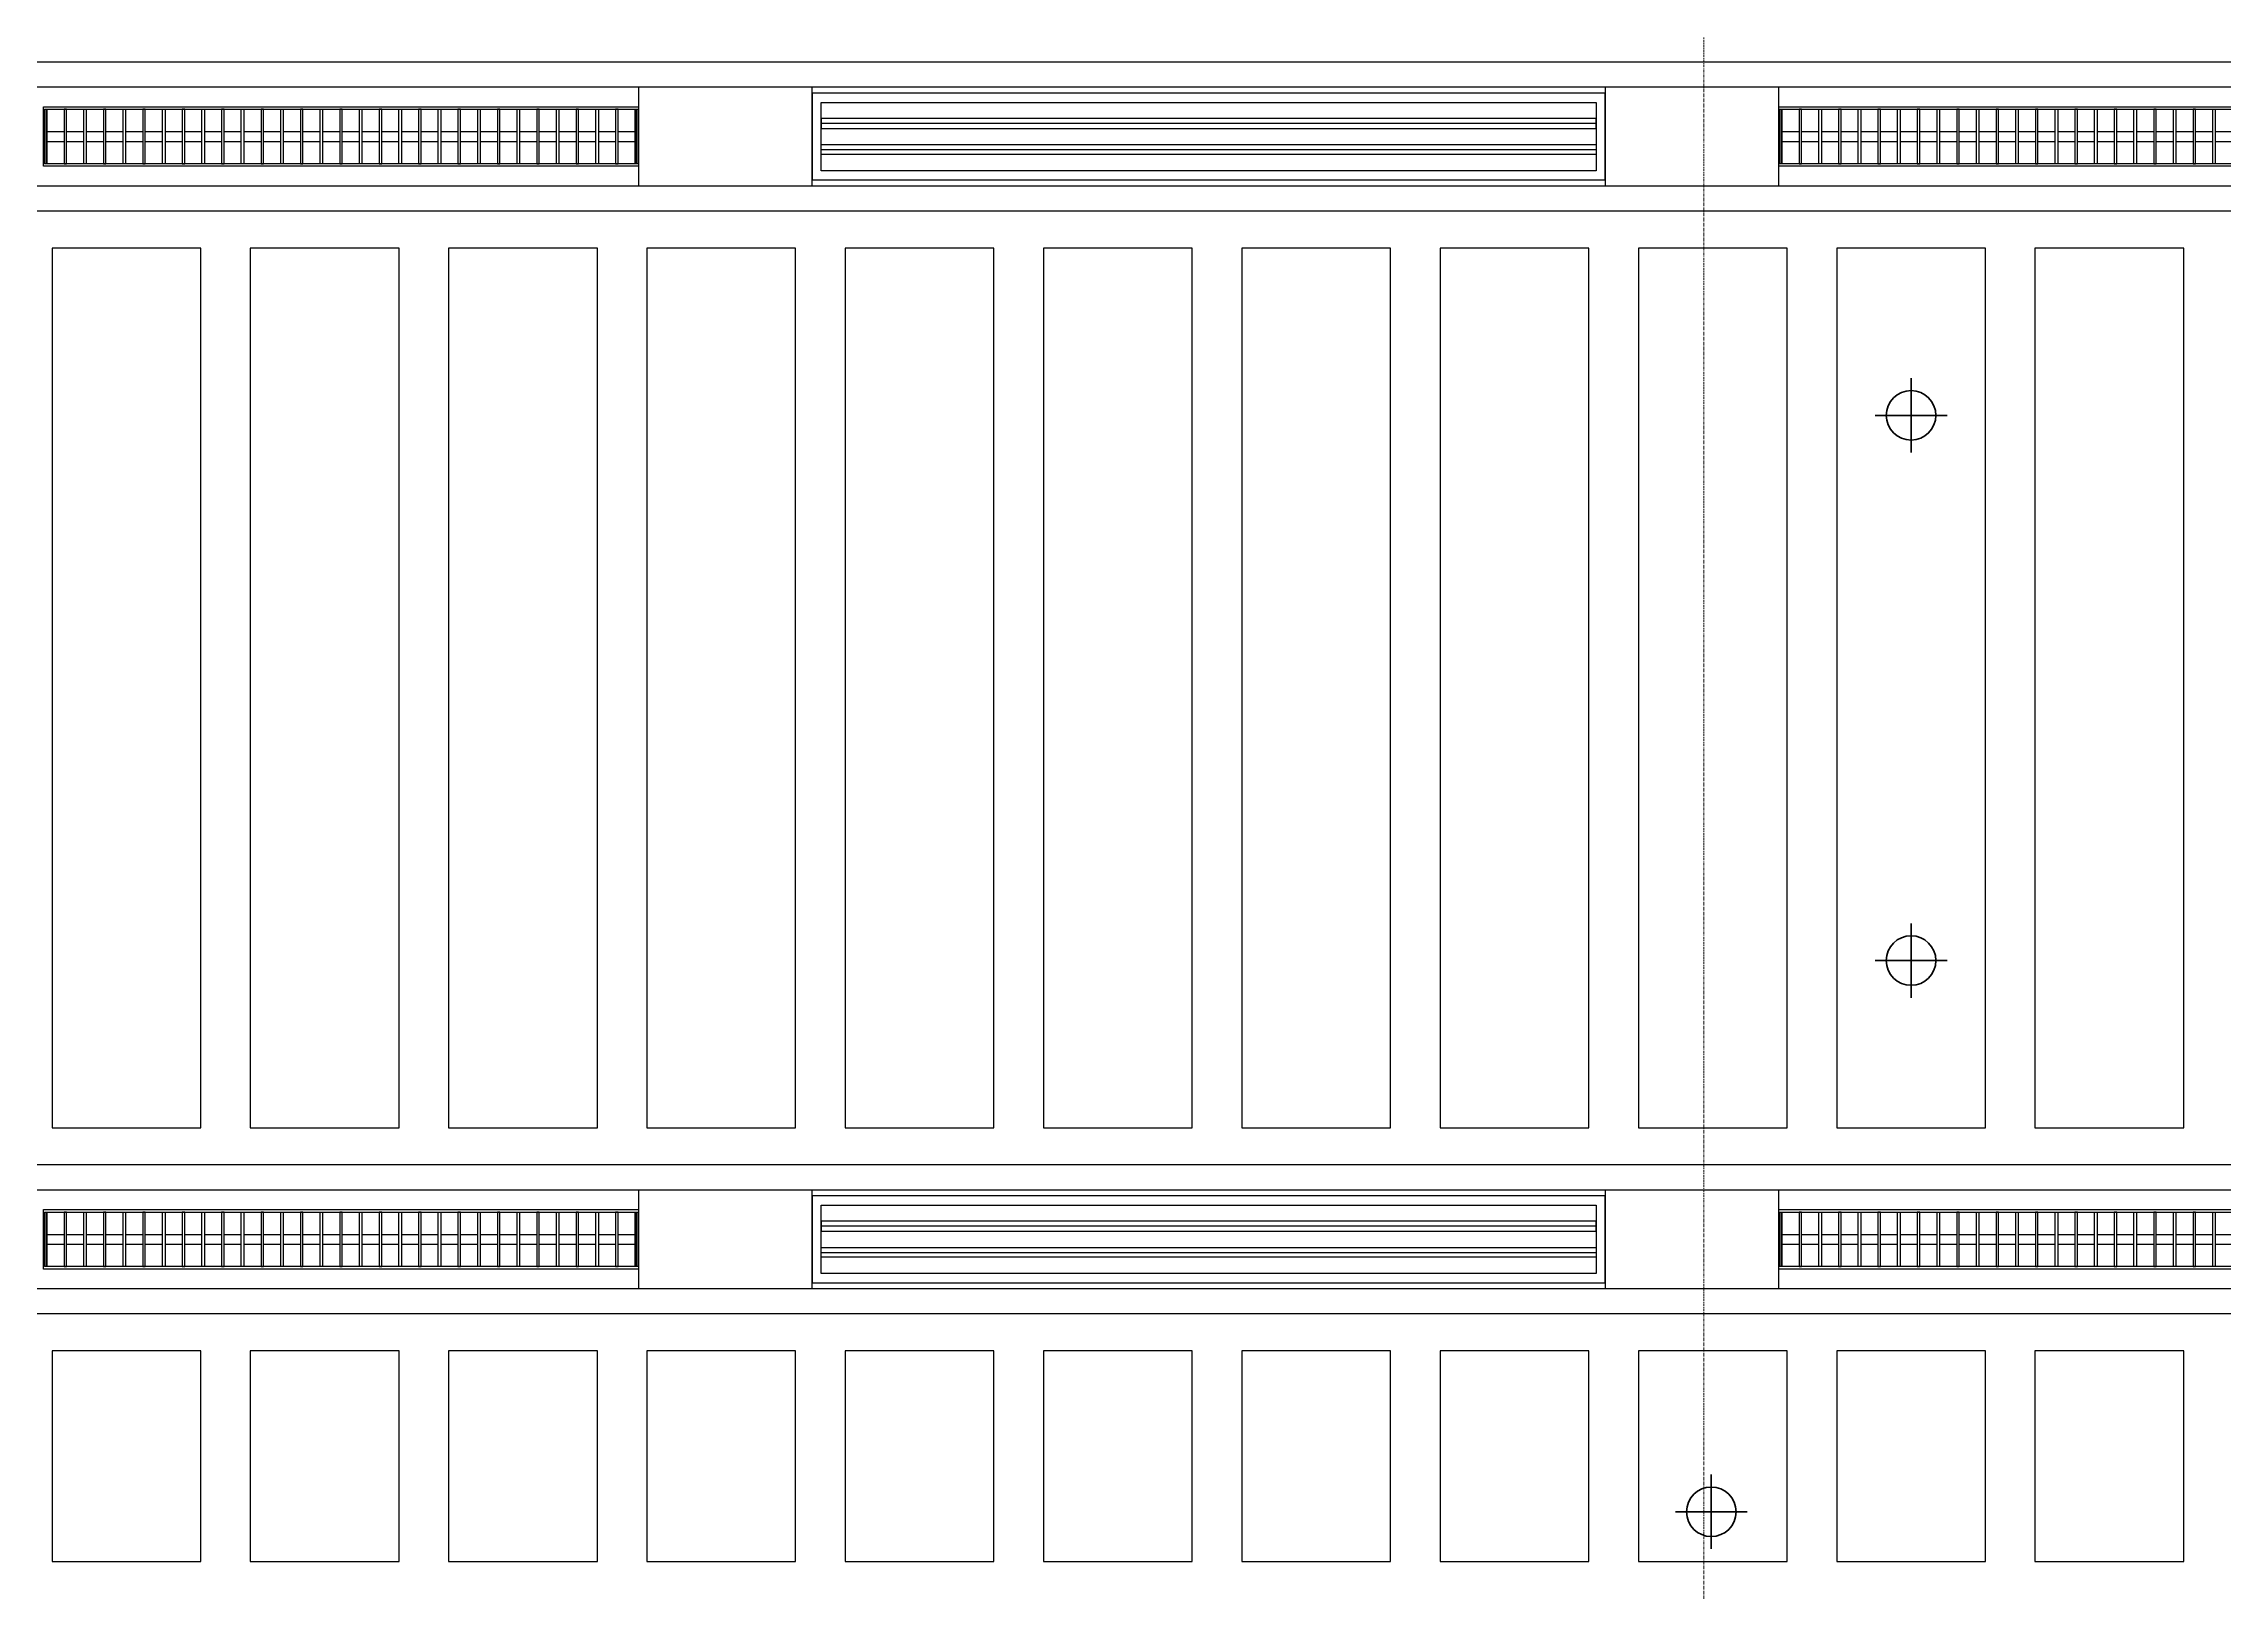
# Model space of a CAD drawing. Header units: millimetres. Extents: x -920231 to -841213, y -17301 to 22361.
# Drawn here: x -884831 to -880432, y -14103 to -10978 of the extents above; entities that cross this region are included whole.
import ezdxf
from ezdxf.enums import TextEntityAlignment as Align
from ezdxf.xclip import XClip

# ---------------------------------------------------------------- set-up
doc = ezdxf.new("R2010")
doc.units = ezdxf.units.MM
doc.header["$XCLIPFRAME"] = 0
doc.linetypes.add('DPA_Grid _ Level 100', pattern=[10, 5.5, -1.6, 1.3, -1.6])
for name, color, linetype in [('000 - WIPEOUT', 250, 'Continuous'), ('001 - ASCESSORIES', 251, 'Continuous'), ('A04_TUBE SERIES', 2, 'Continuous'), ('A11_ALU.SOLID SHEET', 2, 'Continuous')]:
    doc.layers.add(name, color=color, linetype=linetype)
for name, color, linetype, lineweight in [('008 - LIGHTING', 1, 'Continuous', 9), ('A-DETL-GENF', 2, 'Continuous', 35), ('E-LITE-EQPM', 2, 'Continuous', 35), ('S-GRID', 251, 'Continuous', 9)]:
    doc.layers.add(name, color=color, linetype=linetype, lineweight=lineweight)

# ---------------------------------------------------------------- blocks, each defined once
blk = doc.blocks.new('*U2141')
at = {"layer": 'S-GRID', "linetype": 'DPA_Grid _ Level 100'}
blk.add_line((-11400, -20855.1), (-11400, 16910.1), dxfattribs=at)
blk = doc.blocks.new('*U1362')
blk.add_wipeout([(-25, 0), (25, 0), (25, 10415), (-25, 10415)]).dxf.layer = '000 - WIPEOUT'
at = {"layer": 'A04_TUBE SERIES', "color": 0}
blk.add_lwpolyline([(-25, 0), (25, 0), (25, 10415), (-25, 10415)], close=True, dxfattribs=at)
at = {"layer": 'Defpoints', "color": 250, "flags": 1}
blk.add_attdef('EXTR.OVL-LENGTH_', (-33.1, -9), '', height=5, dxfattribs=at)
blk = doc.blocks.new('*U1348')
at = {"layer": '001 - ASCESSORIES', "color": 0, "linetype": 'ByBlock'}
blk.add_lwpolyline([(800, 87.5), (-800, 87.5), (-800, -87.5), (800, -87.5)], close=True, dxfattribs=at)
at = {"layer": '001 - ASCESSORIES', "linetype": 'ByBlock'}
for points in [[(-781.5, 69), (781.5, 69), (781.5, -69), (-781.5, -69)], [(781.5, 36.3), (-781.5, 36.3), (-781.5, 16.3), (781.5, 16.3)], [(-781.5, -16.3), (781.5, -16.3), (781.5, -36.3), (-781.5, -36.3)]]:
    blk.add_lwpolyline(points, close=True, dxfattribs=at)
for points in [[(781.5, 26.3), (-781.5, 26.3)], [(-781.5, -26.3), (781.5, -26.3)]]:
    blk.add_lwpolyline(points, dxfattribs=at)
blk = doc.blocks.new('*U1351')
at = {"color": 1}
blk.add_wipeout([(600, -60), (-600, -60), (-600, 60), (600, 60)], dxfattribs=at).dxf.layer = '000 - WIPEOUT'
at = {"layer": '001 - ASCESSORIES', "color": 0}
blk.add_lwpolyline([(600, -60), (-600, -60), (-600, 60), (600, 60)], close=True, dxfattribs=at)
at = {"layer": '001 - ASCESSORIES'}
for points in [[(-593.5, -55), (-598.5, -55), (-598.5, 55), (-593.5, 55)], [(595, -55), (-595, -55), (-595, 55), (595, 55)], [(-558.8, -55), (-553.8, -55), (-553.8, 55), (-558.8, 55)], [(-514, -55), (-519, -55), (-519, 55), (-514, 55)], [(-479.3, -55), (-474.3, -55), (-474.3, 55), (-479.3, 55)], [(-434.6, -55), (-439.6, -55), (-439.6, 55), (-434.6, 55)], [(-399.8, -55), (-394.8, -55), (-394.8, 55), (-399.8, 55)], [(-355.1, -55), (-360.1, -55), (-360.1, 55), (-355.1, 55)], [(-320.4, -55), (-315.4, -55), (-315.4, 55), (-320.4, 55)], [(-275.6, -55), (-280.6, -55), (-280.6, 55), (-275.6, 55)], [(-240.9, -55), (-235.9, -55), (-235.9, 55), (-240.9, 55)], [(-196.2, -55), (-201.2, -55), (-201.2, 55), (-196.2, 55)], [(-161.4, -55), (-156.4, -55), (-156.4, 55), (-161.4, 55)], [(-116.7, -55), (-121.7, -55), (-121.7, 55), (-116.7, 55)], [(-82, -55), (-77, -55), (-77, 55), (-82, 55)], [(-37.2, -55), (-42.2, -55), (-42.2, 55), (-37.2, 55)], [(-2.5, -55), (2.5, -55), (2.5, 55), (-2.5, 55)], [(42.2, -55), (37.2, -55), (37.2, 55), (42.2, 55)], [(77, -55), (82, -55), (82, 55), (77, 55)], [(121.7, -55), (116.7, -55), (116.7, 55), (121.7, 55)], [(156.4, -55), (161.4, -55), (161.4, 55), (156.4, 55)], [(201.2, -55), (196.2, -55), (196.2, 55), (201.2, 55)], [(235.9, -55), (240.9, -55), (240.9, 55), (235.9, 55)], [(280.6, -55), (275.6, -55), (275.6, 55), (280.6, 55)], [(315.4, -55), (320.4, -55), (320.4, 55), (315.4, 55)], [(360.1, -55), (355.1, -55), (355.1, 55), (360.1, 55)], [(394.8, -55), (399.8, -55), (399.8, 55), (394.8, 55)], [(439.6, -55), (434.6, -55), (434.6, 55), (439.6, 55)], [(474.3, -55), (479.3, -55), (479.3, 55), (474.3, 55)], [(519, -55), (514, -55), (514, 55), (519, 55)], [(553.8, -55), (558.8, -55), (558.8, 55), (553.8, 55)], [(598.5, -55), (593.5, -55), (593.5, 55), (598.5, 55)]]:
    blk.add_lwpolyline(points, close=True, dxfattribs=at)
for points in [[(-593.5, 10), (-558.8, 10)], [(-553.8, 10), (-519, 10)], [(-514, 10), (-479.3, 10)], [(-474.3, 10), (-439.6, 10)], [(-434.6, 10), (-399.8, 10)], [(-394.8, 10), (-360.1, 10)], [(-355.1, 10), (-320.4, 10)], [(-315.4, 10), (-280.6, 10)], [(-275.6, 10), (-240.9, 10)], [(-235.9, 10), (-201.2, 10)], [(-196.2, 10), (-161.4, 10)], [(-156.4, 10), (-121.7, 10)], [(-116.7, 10), (-82, 10)], [(-77, 10), (-42.2, 10)], [(-37.2, 10), (-2.5, 10)], [(2.5, 10), (37.2, 10)], [(42.2, 10), (77, 10)], [(82, 10), (116.7, 10)], [(121.7, 10), (156.4, 10)], [(161.4, 10), (196.2, 10)], [(201.2, 10), (235.9, 10)], [(240.9, 10), (275.6, 10)], [(280.6, 10), (315.4, 10)], [(320.4, 10), (355.1, 10)], [(360.1, 10), (394.8, 10)], [(399.8, 10), (434.6, 10)], [(439.6, 10), (474.3, 10)], [(479.3, 10), (514, 10)], [(519, 10), (553.8, 10)], [(558.8, 10), (593.5, 10)], [(-593.5, -10), (-558.8, -10)], [(-553.8, -10), (-519, -10)], [(-514, -10), (-479.3, -10)], [(-474.3, -10), (-439.6, -10)], [(-434.6, -10), (-399.8, -10)], [(-394.8, -10), (-360.1, -10)], [(-355.1, -10), (-320.4, -10)], [(-315.4, -10), (-280.6, -10)], [(-275.6, -10), (-240.9, -10)], [(-235.9, -10), (-201.2, -10)], [(-196.2, -10), (-161.4, -10)], [(-156.4, -10), (-121.7, -10)], [(-116.7, -10), (-82, -10)], [(-77, -10), (-42.2, -10)], [(-37.2, -10), (-2.5, -10)], [(2.5, -10), (37.2, -10)], [(42.2, -10), (77, -10)], [(82, -10), (116.7, -10)], [(121.7, -10), (156.4, -10)], [(161.4, -10), (196.2, -10)], [(201.2, -10), (235.9, -10)], [(240.9, -10), (275.6, -10)], [(280.6, -10), (315.4, -10)], [(320.4, -10), (355.1, -10)], [(360.1, -10), (394.8, -10)], [(399.8, -10), (434.6, -10)], [(439.6, -10), (474.3, -10)], [(479.3, -10), (514, -10)], [(519, -10), (553.8, -10)], [(558.8, -10), (593.5, -10)]]:
    blk.add_lwpolyline(points, dxfattribs=at)
blk = doc.blocks.new('*U1408')
blk.add_point((0, 0))
at = {"layer": 'Defpoints', "color": 250}
blk.add_text('AL.SHEET-HAT-TYPE-C', height=7, rotation=270, dxfattribs=at).set_placement((15, 0), align=Align.BOTTOM_CENTER)
blk.add_wipeout([(0, -100), (350, -100), (350, 100), (0, 100)]).dxf.layer = '000 - WIPEOUT'
at = {"layer": 'A11_ALU.SOLID SHEET', "color": 0}
blk.add_lwpolyline([(0, -100), (350, -100), (350, 100), (0, 100)], close=True, dxfattribs=at)
blk = doc.blocks.new('*U1364')
blk.add_wipeout([(-25, 0), (25, 0), (25, 20718), (-25, 20718)]).dxf.layer = '000 - WIPEOUT'
at = {"layer": 'A04_TUBE SERIES', "color": 0}
blk.add_lwpolyline([(-25, 0), (25, 0), (25, 20718), (-25, 20718)], close=True, dxfattribs=at)
at = {"layer": 'Defpoints', "color": 250, "flags": 1}
blk.add_attdef('EXTR.OVL-LENGTH_', (-33.1, -9), '', height=5, dxfattribs=at)
blk = doc.blocks.new('*U1363')
blk.add_wipeout([(-25, 0), (25, 0), (25, 20718), (-25, 20718)]).dxf.layer = '000 - WIPEOUT'
at = {"layer": 'A04_TUBE SERIES', "color": 0}
blk.add_lwpolyline([(-25, 0), (25, 0), (25, 20718), (-25, 20718)], close=True, dxfattribs=at)
at = {"layer": 'Defpoints', "color": 250, "flags": 1}
blk.add_attdef('EXTR.OVL-LENGTH_', (-33.1, -9), '', height=5, dxfattribs=at)
blk = doc.blocks.new('*U1488')
at = {"color": 3}
for points in [[(-212.5, -450), (212.5, -450), (212.5, -750), (-212.5, -750)], [(-212.5, -850), (212.5, -850), (212.5, -1150), (-212.5, -1150)], [(-212.5, -1250), (212.5, -1250), (212.5, -1550), (-212.5, -1550)], [(-212.5, -1650), (212.5, -1650), (212.5, -1950), (-212.5, -1950)], [(-212.5, -2050), (212.5, -2050), (212.5, -2350), (-212.5, -2350)], [(-212.5, -2450), (212.5, -2450), (212.5, -2750), (-212.5, -2750)], [(-212.5, -2850), (212.5, -2850), (212.5, -3150), (-212.5, -3150)], [(-212.5, -3250), (212.5, -3250), (212.5, -3550), (-212.5, -3550)], [(-212.5, -3650), (212.5, -3650), (212.5, -3950), (-212.5, -3950)], [(-212.5, -4050), (212.5, -4050), (212.5, -4350), (-212.5, -4350)], [(-212.5, -4450), (212.5, -4450), (212.5, -4750), (-212.5, -4750)]]:
    blk.add_wipeout(points, dxfattribs=at).dxf.layer = '000 - WIPEOUT'
at = {"layer": 'A11_ALU.SOLID SHEET', "color": 0, "linetype": 'ByBlock'}
for points in [[(-212.5, -750), (212.5, -750), (212.5, -450), (-212.5, -450)], [(-212.5, -1150), (212.5, -1150), (212.5, -850), (-212.5, -850)], [(-212.5, -1550), (212.5, -1550), (212.5, -1250), (-212.5, -1250)], [(-212.5, -1950), (212.5, -1950), (212.5, -1650), (-212.5, -1650)], [(-212.5, -2350), (212.5, -2350), (212.5, -2050), (-212.5, -2050)], [(-212.5, -2750), (212.5, -2750), (212.5, -2450), (-212.5, -2450)], [(-212.5, -3150), (212.5, -3150), (212.5, -2850), (-212.5, -2850)], [(-212.5, -3550), (212.5, -3550), (212.5, -3250), (-212.5, -3250)], [(-212.5, -3950), (212.5, -3950), (212.5, -3650), (-212.5, -3650)], [(-212.5, -4350), (212.5, -4350), (212.5, -4050), (-212.5, -4050)], [(-212.5, -4750), (212.5, -4750), (212.5, -4450), (-212.5, -4450)]]:
    blk.add_lwpolyline(points, close=True, dxfattribs=at)
blk = doc.blocks.new('*U1491')
at = {"color": 3}
for points in [[(-887.5, -450), (887.5, -450), (887.5, -750), (-887.5, -750)], [(-887.5, -850), (887.5, -850), (887.5, -1150), (-887.5, -1150)], [(-887.5, -1250), (887.5, -1250), (887.5, -1550), (-887.5, -1550)], [(-887.5, -1650), (887.5, -1650), (887.5, -1950), (-887.5, -1950)], [(-887.5, -2050), (887.5, -2050), (887.5, -2350), (-887.5, -2350)], [(-887.5, -2450), (887.5, -2450), (887.5, -2750), (-887.5, -2750)], [(-887.5, -2850), (887.5, -2850), (887.5, -3150), (-887.5, -3150)], [(-887.5, -3250), (887.5, -3250), (887.5, -3550), (-887.5, -3550)], [(-887.5, -3650), (887.5, -3650), (887.5, -3950), (-887.5, -3950)], [(-887.5, -4050), (887.5, -4050), (887.5, -4350), (-887.5, -4350)], [(-887.5, -4450), (887.5, -4450), (887.5, -4750), (-887.5, -4750)]]:
    blk.add_wipeout(points, dxfattribs=at).dxf.layer = '000 - WIPEOUT'
at = {"layer": 'A11_ALU.SOLID SHEET', "color": 0, "linetype": 'ByBlock'}
for points in [[(-887.5, -750), (887.5, -750), (887.5, -450), (-887.5, -450)], [(-887.5, -1150), (887.5, -1150), (887.5, -850), (-887.5, -850)], [(-887.5, -1550), (887.5, -1550), (887.5, -1250), (-887.5, -1250)], [(-887.5, -1950), (887.5, -1950), (887.5, -1650), (-887.5, -1650)], [(-887.5, -2350), (887.5, -2350), (887.5, -2050), (-887.5, -2050)], [(-887.5, -2750), (887.5, -2750), (887.5, -2450), (-887.5, -2450)], [(-887.5, -3150), (887.5, -3150), (887.5, -2850), (-887.5, -2850)], [(-887.5, -3550), (887.5, -3550), (887.5, -3250), (-887.5, -3250)], [(-887.5, -3950), (887.5, -3950), (887.5, -3650), (-887.5, -3650)], [(-887.5, -4350), (887.5, -4350), (887.5, -4050), (-887.5, -4050)], [(-887.5, -4750), (887.5, -4750), (887.5, -4450), (-887.5, -4450)]]:
    blk.add_lwpolyline(points, close=True, dxfattribs=at)
blk = doc.blocks.new('*U1462')
at = {"layer": 'Defpoints'}
blk.add_point((0, 0), dxfattribs=at)
blk.add_wipeout([(887.5, 250), (887.5, 709), (-887.5, 709), (-887.5, 250)]).dxf.layer = '000 - WIPEOUT'
at = {"layer": 'A11_ALU.SOLID SHEET', "color": 0}
blk.add_lwpolyline([(887.5, 250), (887.5, 709), (-887.5, 709), (-887.5, 250)], close=True, dxfattribs=at)
at = {"layer": 'Defpoints'}
blk.add_point((0, 400), dxfattribs=at)
blk = doc.blocks.new('*U1374')
at = {"layer": 'Defpoints'}
blk.add_point((0, 0), dxfattribs=at)
blk.add_wipeout([(212.5, 250), (212.5, 647), (-212.5, 647), (-212.5, 250)]).dxf.layer = '000 - WIPEOUT'
at = {"layer": 'A11_ALU.SOLID SHEET', "color": 0}
blk.add_lwpolyline([(212.5, 250), (212.5, 647), (-212.5, 647), (-212.5, 250)], close=True, dxfattribs=at)
at = {"layer": 'Defpoints'}
blk.add_point((0, 400), dxfattribs=at)
blk = doc.blocks.new('*U1512')
at = {"layer": 'A11_ALU.SOLID SHEET', "color": 1}
for p in [(-138949, -14745), (-136999, -14745), (-138949, -16970), (-136999, -16970)]:
    blk.add_blockref('*U1408', p, dxfattribs=at)
at = {"layer": 'A11_ALU.SOLID SHEET', "linetype": 'ByBlock', "rotation": 90}
for name, p in [('*U1491', (-140582, -15857.5)), ('*U1488', (-140582, -17407.5))]:
    blk.add_blockref(name, p, dxfattribs=at)
at = {"layer": '008 - LIGHTING'}
for name, p in [('*U1351', (-139549, -14745)), ('*U1348', (-137799, -14745)), ('*U1351', (-136049, -14745)), ('*U1348', (-137799, -16970)), ('*U1351', (-139549, -16970)), ('*U1351', (-136049, -16970))]:
    blk.add_blockref(name, p, dxfattribs=at)
at = {"layer": 'A11_ALU.SOLID SHEET', "color": 0, "linetype": 'ByBlock', "rotation": 270}
for name, p in [('*U1462', (-135982, -15857.5)), ('*U1374', (-135982, -17407.5))]:
    blk.add_blockref(name, p, dxfattribs=at)
at = {"layer": 'A04_TUBE SERIES', "linetype": 'ByBlock', "rotation": 270}
for name, p in [('*U1363', (-145688, -14620)), ('*U1364', (-145688, -14870)), ('*U1362', (-145688, -16845)), ('*U1362', (-145688, -17095))]:
    blk.add_blockref(name, p, dxfattribs=at)
blk = doc.blocks.new('LGF_DL_SAA_LowPower_DL1a - LGF_DL_SAA_LowPower_DL1a-8832329-4130-01 MULTI-PURPOSE LEVEL - REFLECTED CEILING PLAN')
at = {"layer": 'A-DETL-GENF'}
for p, q in [((0, 75), (0, -75)), ((72.5, 0), (-72.5, 0))]:
    blk.add_line(p, q, dxfattribs=at)
blk.add_circle((0, 0), 50, dxfattribs=at)
blk = doc.blocks.new('C-1-PP19-AR-4130-01-B_20250829-225100_EXLIGHT')
at = {"layer": 'E-LITE-EQPM', "extrusion": (0, 0, -1), "rotation": 180}
for p in [(136382, -15307.5), (136382, -16407.5), (136784.9, -17519.8)]:
    blk.add_blockref('LGF_DL_SAA_LowPower_DL1a - LGF_DL_SAA_LowPower_DL1a-8832329-4130-01 MULTI-PURPOSE LEVEL - REFLECTED CEILING PLAN', p, dxfattribs=at)

msp = doc.modelspace()

# ---------------------------------------------------------------- block references
ref = msp.add_blockref('*U1512', (-744682.4, 3579))
XClip(ref).set_block_clipping_path([(-170955.001718735, -20880.0077451951), (-101425.4223389953, 14393.0014498747)])

# ---------------------------------------------------------------- next in the draw order: block references
msp.add_blockref('*U2141', (-870082.4, 3579))
ref = msp.add_blockref('C-1-PP19-AR-4130-01-B_20250829-225100_EXLIGHT', (-744682.4, 3579))
XClip(ref).set_block_clipping_path([(-170955.001718735, -20880.0077451951), (-101425.4223389953, 14393.0014498747)])

doc.saveas('drawing.dxf')
